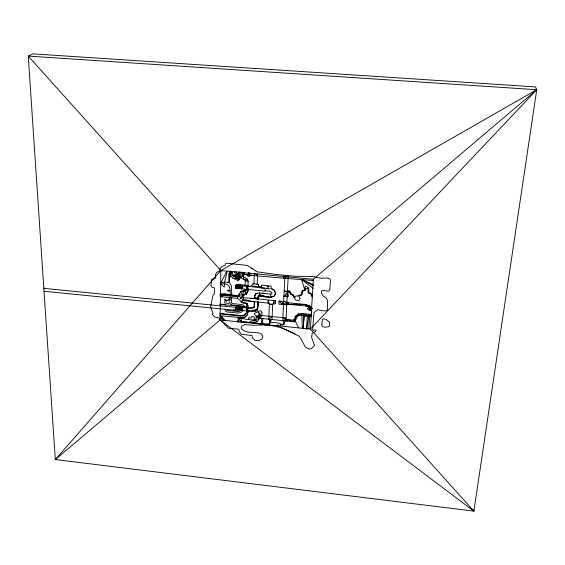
<?xml version="1.0" encoding="UTF-8"?>
<svg xmlns="http://www.w3.org/2000/svg" width="565" height="565" viewBox="0 0 565 565"><rect width="100%" height="100%" fill="white"/><g stroke="black" fill="none" stroke-linecap="round" stroke-linejoin="round"><path stroke-width="0.85" d="M254.631 298.023L254.702 297.84M258.459 298.617L258.41 296.173L259.462 295.333L264.893 296.844L270.72 297.416L274.159 296.293L275.798 293.376L274.371 290.12L271.073 288.362L271.165 286.088L261.56 285.17L261.503 286.702L258.961 286.455L258.452 286.201L258.516 284.336L252.597 283.771L252.576 284.541L250.027 286.617L247.993 286.42L248.402 285.495L236.509 284.365L236.001 288.312L265.098 291.116L265.211 288.072M220.837 270.571L220.082 319.945L55.321 459.55L28.25 56.09L33.017 53.873L535.493 86.918L536.75 89.715L473.873 511.127L55.321 459.55L220.837 270.571L536.75 89.715L28.25 56.09L220.837 270.571L313.314 279.272L536.75 89.715L310.404 329.07L220.082 319.945L219.291 318.102L214.601 316.909L212.285 314.444L213.047 313.172L210.583 307.296L212.97 295.248L214.276 294.005L214.58 287.981L211.917 287.119L210.929 285.537L211.762 279.166L213.711 279.174L215.646 277.839L215.413 274.887L216.656 272.344L219.559 271.073L220.216 268.29L222.328 266.39L225.018 265.409L225.442 263.827L226.812 263.226L247.35 265.451L257.047 271.814L276.405 274.505L295.368 276.278L312.699 276.518L321.358 278.34L327.184 277.98L329.953 279.011L330.454 281.038L329.826 289.428L329.056 290.841L327.601 291.25L324.769 290.361L321.358 290.996L321.414 293.065L323.215 295.947L326.062 297.847L327.502 300.156L327.608 309.86L326.542 310.799L323.66 310.856L317.657 309.797L313.963 312.636L312.657 329.6L313.257 330.589L314.034 329.904L316.082 330.108L315.658 331.591L312.191 333.152L311.612 337.411L314.521 345.476L311.718 348.443L308.864 349.057L305.185 346.762L300.453 338.011L298.638 335.885L282.62 328.145L272.351 325.659L264.137 324.889L253.812 325.292L244.631 324.607L241.884 326.062L241.198 327.382L241.389 328.477C246.093 334.734 255.323 330.553 261.433 334.014L262.831 336.111L262.16 338.774L259.017 340.653L255.055 340.405L252.386 337.849L252.096 335.497L241.312 334.289L239.341 331.817L238.868 329.233L228.302 328.187L226.388 325.807L224.764 324.96L223.91 323.208L220.082 319.945L473.873 511.127L473.774 509.468M227.208 271.285L224.658 282.09L224.284 287.161L220.922 284.209L220.95 282.691L226.812 271.165M229.913 297.557L229.842 301.018L228.839 300.919L228.874 299.196L226.579 301.067L224.927 299.344L224.863 302.981L228.79 303.37L229.814 302.572L230.351 304.118L232.194 305.058L242.032 306.032L242.837 306.873M228.691 282.472L228.86 273.827L230.478 270.847M231.678 295.304L231.537 286.314L229.489 282.549L229.658 273.898L230.993 271.391M231.523 297.713L231.417 302.769L232.229 303.575L242.074 304.542L243.72 305.418L244.447 307.035M233.529 309.613L233.493 311.124L227.299 310.51L226.494 309.669M234.313 309.691L234.277 311.202L237.095 311.485A5.685 5.078 24.2 0 0 241.608 309.91M44.028 291.293L235.796 310.362L235.866 307.388L236.516 305.955L239.892 306.449L241.764 307.466L242.343 308.949M236.001 288.312L236.46 286.18M236.424 284.654L236.064 286.406L236.368 284.866M246.686 306.71L246.757 304.231L245.945 303.384L242.851 303.08L241.22 302.219L240.464 300.58L237.632 298.369L237.667 296.865L239.447 294.09M238.677 272.104L238.649 273.305L236.996 273.771L235.965 271.624M237.971 322.347L238.296 317.488L241.502 317.812L244.419 317.184L247.103 315.051L248.162 311.824M239.567 271.949L239.504 274.788L240.881 277.853L243.981 279.505L245.252 280.847L248.529 281.158M239.899 275.438L239.814 278.835L238.303 280.515L233.077 278.312L230.753 275.798L230.146 273.863L231.445 271.483M241.184 322.672L241.29 318.3L244.207 317.692L246.792 315.786L247.753 312.798L247.964 305.347L247.251 303.73L245.57 302.847L242.47 302.536L241.869 301.463L242.293 300.509L243.451 299.669L246.693 299.987L252.025 301.505M243.007 287.394L236.036 286.723M242.95 309.013L236.05 308.328M241.869 301.463L243.451 299.669L243.508 297.423M258.36 298.391L258.134 299.083L243.105 297.621L242.35 295.926L246.326 294.174L247.851 291.413L248.113 282.083L247.647 279.633L242.463 275.784L243.805 274.675L244.165 272.457M245.118 285.932L245.252 280.847L247.964 278.948L243.981 279.505L242.781 275.099L240.994 271.991L239.504 274.788L242.781 275.099L244.122 273.99L252.943 275.536M246.707 289.344L246.792 286.307L248.402 285.509M236.085 306.901L247.887 308.073L248.296 307.106L246.693 307.953L246.615 310.934L255.112 311.711L257.308 310.538L257.774 309.104L257.859 302.077M246.976 306.809L247.067 303.511L246.757 304.231L245.952 303.384M246.326 294.174L248.261 290.481L248.31 288.786M298.772 328.018L295.7 321.902L260.098 318.335L259.038 318.822L257.421 321.824L254.158 320.108L248.423 319.536L248.473 317.763L251.27 318.038L251.312 316.626L254.264 316.923L254.066 323.06L269.646 325.037M246.693 307.953L247.802 311.047L255.38 310.192L257.054 308.864L257.767 306.844L257.944 301.625M253.911 283.891L254.335 273.347M254.49 301.597L254.292 302.063L254.123 301.71M254.427 297.903L254.222 298.701L254.554 297.896L258.537 298.292M252.435 307.657L247.887 308.066L252.802 308.193L254.123 307.487L254.306 301.731M254.123 307.487L254.681 301.597M257.202 284.209L257.633 273.658M258.05 298.419L258.12 296.145L259.469 295.064L264.9 296.576L270.734 297.148L273.961 296.124L275.536 293.348L274.173 290.297L271.073 288.362M258.036 301.943L257.845 302.409L258.036 302.091M258.134 299.083L258.339 298.447M258.085 306.053L258.233 301.654M258.961 286.455L258.918 287.62L264.766 288.185L251.665 286.773L252.527 286.067L257.379 286.54L258.925 287.472M259.547 292.797L259.462 295.333L259.618 294.711L264.265 296.004M242.929 321.923L248.339 322.481L255.295 319.635L256.609 316.894L260.098 318.335L260.253 313.78L258.876 312.911L258.685 312.099A1.624 1.448 21.5 0 1 260.352 310.799A1.624 1.448 21.5 0 1 261.877 312.452M261.934 312.452L261.821 315.531L260.098 318.335L257.089 315.517L255.804 316.181L254.151 313.667L257.901 311.689L259.66 314.189L258.339 314.846L260.098 318.335M250.592 298.066L275.607 300.792L272.634 304.563L269.364 304.245L268.093 303.08L268.206 300.064L269.364 304.245L268.785 319.204L269.964 320.51L269.724 324.028L262.654 323.611L262.238 323.173L262.944 318.618M269.074 288.885L266.299 288.383L269.081 288.651M270.72 297.416L270.854 294.111L272.217 293.023L270.091 291.265L265.112 290.784M272.634 304.563L272.033 319.529L270.762 320.588L270.571 322.728L274.491 322.53L279.802 323.229L280.381 324.112L283.206 324.395L283.849 321.902L282.67 320.595M275.607 300.792L275.48 303.808L269.364 304.245M288.221 276.306L287.387 291.328M273.622 303.624L273.757 300.608M286.858 302.628L306.117 304.514L306.032 306.025L308.893 307.014L310.877 309.161L312.318 308.497L309.811 305.82L306.032 306.025L286.787 304.139L283.468 304.584L286.893 301.894L278.997 301.124L282.154 304.457L282.288 301.442L278.997 301.124L278.87 304.139L286.752 304.909M313.554 280.544L283.475 278.178L283.574 275.868M282.874 317.629L282.747 320.602L286.074 319.444L293.306 320.164L295.022 321.188L298.115 314.084L301.894 313.519L308.85 314.204L310.588 315.03L311.209 316.718L309.564 316.555L308.765 315.708L301.894 313.519L301.816 315.016L298.927 315.432L296.717 317.113L295.368 316.209L294.174 319.493L293.306 320.164L293.228 321.655L287.38 319.571L287.31 321.061L286.074 319.444L282.874 317.629L284.908 275.988M286.003 320.927L287.133 296.773M287.684 292.034L289.195 292.183L289.224 291.505L284.075 291.01L287.684 292.034L287.868 296.844L283.835 296.456L287.684 292.034L289.224 291.505L290.368 293.962L293.136 295.417L294.196 297.896L295.996 300.213L298.758 300.481L300.227 298.482L298.906 296.145L301.583 295.248L302.445 293.765L302.572 291.321L305.262 290.41L306.124 288.92L307.579 288.199L308.003 288.651L308.172 292.953L310.785 294.054L311.619 296.357L312.445 296.844M287.868 296.844L287.995 294.111L283.835 296.456M238.063 321.852L238.155 320.108M287.423 290.579L289.88 291.017L290.94 293.51L293.715 294.965L294.845 297.423L296.222 295.891L298.094 296.067L298.419 295.523L301.06 294.69L302.091 290.693L304.733 289.845L304.669 287.613L305.404 286.448L306.922 286.625L308.822 288.729L308.624 292.204L311.372 293.595L312.346 296.018M293.228 321.655L295.022 321.188L294.174 319.493L295.813 319.656L295.368 316.209L298.115 314.084L301.816 315.016L308.765 315.708L308.85 314.204M308.857 328.802L309.564 316.555L310.588 315.03L308.765 315.708M313.314 279.272L310.404 329.07L473.873 511.127M311.209 316.718L311.499 311.852L310.877 309.161M304.132 315.581L303.144 328.682L304.161 315.496M306.414 328.978L307.431 315.821M229.87 299.598L230.082 297.204M231.481 299.754L231.692 297.36M306.887 329.12L308.794 316.223L301.844 315.531L302.346 328.661M269.964 320.51L269.173 324.268L269.78 322.65M248.791 272.662L247.915 276.045L249.645 276.236L249.822 273.474M236.912 286.815L237.526 285.417L239.913 284.845L241.806 285.826L242.385 287.338M247.915 276.045L248.791 272.295L249.645 276.236L249.61 273.142M236.912 308.412L237.519 307.042L239.892 306.449L241.552 307.445L242.088 308.921L237.116 307.572M236.657 286.787L237.307 285.396L239.913 284.845L241.587 285.805L242.131 287.317L237.109 285.954M242.385 287.472L241.728 288.863M236.664 308.384L237.307 307.021L239.956 306.294M242.336 309.083L241.686 310.439L240.443 309.761M279.929 326.146L280.346 324.833L284.054 324.875L284.647 321.986L285.932 320.92M246.651 311.569L245.726 314.189L243.635 315.828L240.789 316.266L219.841 313.822M257.817 307.6L257.336 309.062L255.521 310.439L253.099 310.566M254.646 298.468L254.864 295.827L256.404 293.087L255.542 293.609L254.462 296.773L254.398 298.723L254.801 297.769L254.61 298.087M239.998 276.483L238.303 280.515L237.484 278.545L232.759 276.031L231.65 274.548L231.431 271.949L230.146 273.863L230.273 276.984L230.753 275.798M270.734 297.148L270.868 296.787M255.38 310.192L255.528 309.832M255.67 310.079L253.106 310.298M258.028 302.43L258.219 301.964M259.469 295.064L259.618 294.711M258.346 298.115L257.958 299.069L258.163 297.169L259.024 296.448L264.893 296.844M254.116 302.042L254.306 301.583M254.631 297.946L254.229 298.369M241.22 302.219L241.538 301.505M240.372 309.754L241.474 310.418L242.081 309.055L237.074 309.422L236.912 308.547M235.796 310.362L236.516 305.955L237.307 307.021M242.35 295.926L243.67 291.25L245.422 289.231L244.094 290.311L240.923 291.349L237.667 296.865L220.124 295.156M236.453 307.353L236.099 308.137L236.128 307.007M236.53 307.36L236.064 309.62M236.516 307.72L236.368 308.857M236.601 305.962L236.015 309.881L246.615 310.934L247.675 310.376M248.261 290.481L245.005 290.163L246.743 293.235L242.773 294.987L240.492 292.282L240.923 291.349M239.984 284.696L236.509 284.365L236.085 285.459M242.463 275.784L242.781 275.099L240.881 277.853M236.029 287.924L236.438 287.324M236.474 287.401L236.036 288.32L236.106 285.283L250.027 286.617M220.039 295.008L230.181 294.909L230.146 291.109L227.596 290.862L227.61 290.128L230.16 290.375L229.439 286.681L227.462 284.576L224.63 283.602L220.922 284.209M282.154 304.457L283.602 301.569M239.2 276.405L238.649 277.436L237.498 277.803L233.995 275.713L237.745 276.066L238.896 275.699L238.649 277.436L239.2 276.405L239.094 272.04M313.314 284.605L301.456 279.4L304.733 289.845L305.312 288.842L304.669 287.613M304.733 289.845L305.312 288.842M241.474 310.418L242.081 309.055L237.455 310.023L237.074 309.422M44.254 287.917L43.837 288.362L235.866 307.388M286.787 304.139L288.178 302.755L288.108 304.267L306.117 304.514L309.811 305.82L308.893 307.014L312.318 308.497M220.795 271.454L221.678 270.684M220.371 270.762L220.957 270.275M284.802 278.305L287.105 276.454M253.191 307.586L254.525 306.52M268.785 319.204L272.153 316.562M246.036 313.462L243.946 315.093L241.114 315.531L221.586 313.575A5.671 5.036 25.6 0 1 220.138 313.257M243.529 296.667L240.386 298.066L239.016 295.022L242.773 294.987L240.386 298.066L243.451 299.669M239.2 277.98L237.484 278.545L233.077 278.312M240.492 292.282L243.67 291.25L246.743 293.235M237.745 276.066L233.995 275.713M255.542 293.609L259.18 292.981L270.854 294.111M220.95 282.691L224.658 282.09L229.489 282.549M220.117 293.97L224.425 293.694L238.105 295.926L230.068 295.142M220.046 296.434L222.603 296.371M219.912 304.38L224.164 304.267L225.831 305.142M220.06 294.972L230.181 294.909L220.068 294.294M283.475 278.178L249.596 275.219M264.137 324.889L274.046 325.786M243.805 274.675L247.957 275.063M266.708 296.385L268.375 296.547M266.701 296.653L268.361 296.816M254.554 298.066L258.558 298.518M220.103 296.653L237.632 298.369M243.028 300.622L268.093 303.08M219.827 304.309L248.289 307.12M301.844 315.531L307 316.047M286.144 317.961L260.204 315.369L256.609 316.894L259.038 318.822L255.295 319.635L257.421 321.824L254.066 323.06L238.006 320.92M241.502 317.812L221.996 315.856L222.462 317.601L225.251 320.666M249.066 275.494L249.928 275.593L249.532 275.459M248.423 319.536L238.077 317.975L241.22 321.245M236.509 285.918L236.311 287.331M262.683 292.903L265.013 293.546M259.603 294.979L264.258 296.272M280.346 327.269L294.972 333.908M237.519 307.042L242.088 308.921L241.552 307.445M237.526 285.417L242.131 287.317L241.587 285.805M262.626 324.331L261.447 323.095L261.327 318.455M251.397 268.057L252.859 268.799M290.368 293.962L293.136 295.417M313.596 285.841L301.456 279.4L313.3 288.411M240.994 271.991L244.122 273.99M234.524 271.539L235.21 274.272L236.883 274.428L238.642 273.813L238.19 275.127L232.928 275L232.257 272.139M223.888 320.786L221.155 318.102L220.279 316.499M224.927 299.337L226.579 301.067M255.422 273.714L257.562 275.974M224.256 320.623L221.854 318.13L221.212 315.779A7.373 6.547 25.6 0 1 219.721 315.475M307.579 288.199L308.003 288.651M236.509 284.365L237.307 285.396M237.236 310.001L236.657 308.518M237.236 288.433L236.65 286.921M298.115 314.084L298.927 315.432M224.891 309.514L225.612 311.096L227.271 311.979L237.06 312.961A7.387 6.589 24.2 0 0 243.36 310.291M308.455 287.903L308.822 288.729M246.792 286.307L247.901 289.457M236.905 286.942L237.067 287.839M267.111 286.384L267.083 286.992L268.552 287.133L268.573 286.526L267.111 286.384M277.366 325.03L277.323 326.012L278.404 326.125L278.446 325.136L277.366 325.03M321.937 324.183L321.838 325.673L322.707 326.528L324.91 327.276L328.675 326.725L329.416 326.167L329.452 322.361L325.984 319.331L323.349 318.801L322.34 319.543L321.937 324.183M242.131 287.451L241.509 288.842L242.131 287.451L237.067 287.839L237.448 288.454L242.131 287.451M236.467 285.805L236.036 286.554L236.467 285.805M310.39 310.559L310.044 310.828L307.254 308.765L308.709 307.833L310.39 310.559"/></g></svg>
